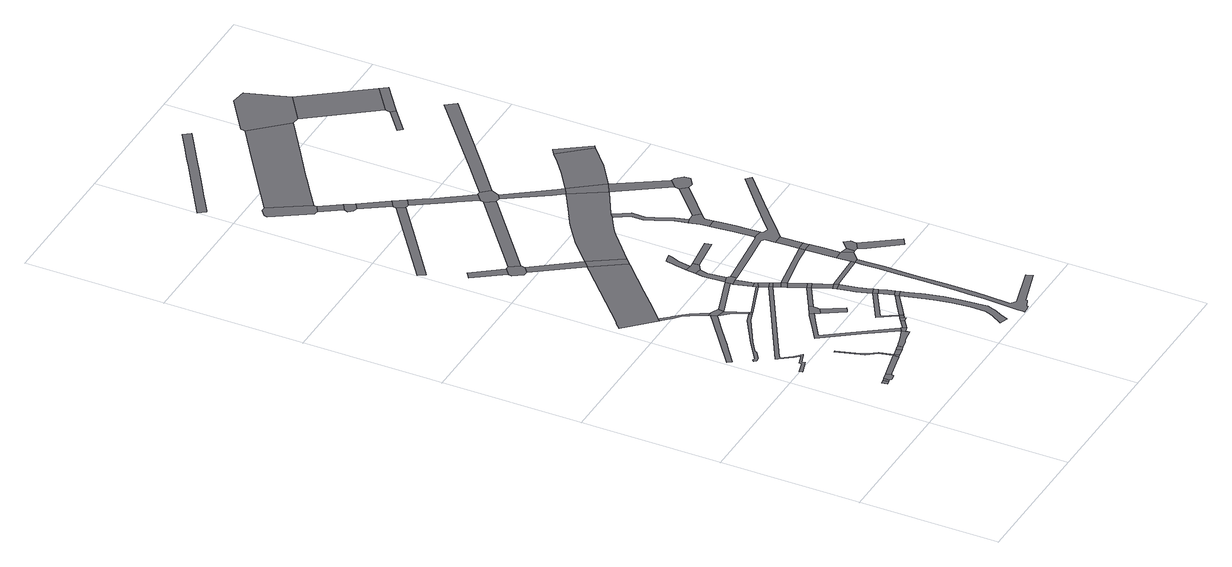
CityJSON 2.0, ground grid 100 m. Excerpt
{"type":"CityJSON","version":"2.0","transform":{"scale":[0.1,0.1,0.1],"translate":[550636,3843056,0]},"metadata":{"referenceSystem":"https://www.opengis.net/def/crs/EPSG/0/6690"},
"CityObjects":{
"road1":{"type":"Road","geometry":[{"type":"MultiSurface","lod":"1","boundaries":[[[0,1,2,3]]]}]},
"road2":{"type":"Road","attributes":{"RoadStructureAttribute.sectionType":"1"},"geometry":[{"type":"MultiSurface","lod":"1","boundaries":[[[4,0,3,5]]]}]},
"road3":{"type":"Road","geometry":[{"type":"MultiSurface","lod":"1","boundaries":[[[6,4,5,7,8,9,10,11,12]]]}]},
"road4":{"type":"Road","attributes":{"RoadStructureAttribute.sectionType":"1"},"geometry":[{"type":"MultiSurface","lod":"1","boundaries":[[[13,6,12,14,15,16,17]]]}]},
"road5":{"type":"Road","attributes":{"RoadStructureAttribute.sectionType":"1"},"geometry":[{"type":"MultiSurface","lod":"1","boundaries":[[[18,19,20,21,22,23,24,25,26,27,28,29,30]]]}]},
"road6":{"type":"Road","attributes":{"RoadStructureAttribute.sectionType":"1"},"geometry":[{"type":"MultiSurface","lod":"1","boundaries":[[[31,32,33,34,35,36,37,38,39,40,41,42,13,43]]]}]},
"road7":{"type":"Road","geometry":[{"type":"MultiSurface","lod":"1","boundaries":[[[43,13,17,44]]]}]},
"road8":{"type":"Road","attributes":{"RoadStructureAttribute.sectionType":"1"},"geometry":[{"type":"MultiSurface","lod":"1","boundaries":[[[45,46,47,48,49,50,51,52,53,54,55,56,57]]]}]},
"road9":{"type":"Road","attributes":{"RoadStructureAttribute.sectionType":"1"},"geometry":[{"type":"MultiSurface","lod":"1","boundaries":[[[58,43,44,59]]]}]},
"road10":{"type":"Road","geometry":[{"type":"MultiSurface","lod":"1","boundaries":[[[60,61,62,58,59,63,64]]]}]},
"road11":{"type":"Road","attributes":{"RoadStructureAttribute.sectionType":"1"},"geometry":[{"type":"MultiSurface","lod":"1","boundaries":[[[65,66,67,68,69,70,71,72,73,74,75,76,77,78,79,80,81,82,83]]]}]},
"road12":{"type":"Road","attributes":{"RoadStructureAttribute.sectionType":"1"},"geometry":[{"type":"MultiSurface","lod":"1","boundaries":[[[84,85,86,87,60,64,88,89,90]]]}]},
"road13":{"type":"Road","attributes":{"RoadStructureAttribute.sectionType":"1"},"geometry":[{"type":"MultiSurface","lod":"1","boundaries":[[[91,92,93,94,95,96,97,98,99,100,101,102,103]]]}]},
"road14":{"type":"Road","attributes":{"RoadStructureAttribute.sectionType":"1"},"geometry":[{"type":"MultiSurface","lod":"1","boundaries":[[[104,105,106,107,108,84,109,110,111,112]]]}]},
"road15":{"type":"Road","geometry":[{"type":"MultiSurface","lod":"1","boundaries":[[[102,18,30,113,114,115,116,103]]]}]},
"road16":{"type":"Road","attributes":{"RoadStructureAttribute.sectionType":"1"},"geometry":[{"type":"MultiSurface","lod":"1","boundaries":[[[30,117,118,119,120,121,113]]]}]},
"road17":{"type":"Road","geometry":[{"type":"MultiSurface","lod":"1","boundaries":[[[109,84,90,122,123,124]]]}]},
"road18":{"type":"Road","geometry":[{"type":"MultiSurface","lod":"1","boundaries":[[[125,121,120,119,45,57,126,127,128]]]}]},
"road19":{"type":"Road","attributes":{"RoadStructureAttribute.sectionType":"1"},"geometry":[{"type":"MultiSurface","lod":"1","boundaries":[[[129,124,123,130,131]]]}]},
"road20":{"type":"Road","attributes":{"function":"2","RoadStructureAttribute.sectionType":"1"},"geometry":[{"type":"MultiSurface","lod":"1","boundaries":[[[132,133,134,135,136,97,96,137,138,139,140,141]]]}]},
"road21":{"type":"Road","geometry":[{"type":"MultiSurface","lod":"1","boundaries":[[[142,104,112,143,144,145,146,147,148]]]}]},
"road22":{"type":"Road","geometry":[{"type":"MultiSurface","lod":"1","boundaries":[[[149,129,131,150,151]]]}]},
"road23":{"type":"Road","geometry":[{"type":"MultiSurface","lod":"1","boundaries":[[[152,153,154,145,144]]]}]},
"road24":{"type":"Road","attributes":{"RoadStructureAttribute.sectionType":"1"},"geometry":[{"type":"MultiSurface","lod":"1","boundaries":[[[155,156,149,151,157,158]]]}]},
"road25":{"type":"Road","geometry":[{"type":"MultiSurface","lod":"1","boundaries":[[[159,155,158,160]]]}]},
"road26":{"type":"Road","attributes":{"RoadStructureAttribute.sectionType":"1"},"geometry":[{"type":"MultiSurface","lod":"1","boundaries":[[[161,162,163,164]]]}]},
"road27":{"type":"Road","attributes":{"RoadStructureAttribute.sectionType":"1"},"geometry":[{"type":"MultiSurface","lod":"1","boundaries":[[[165,114,113,166]]]}]},
"road28":{"type":"Road","attributes":{"RoadStructureAttribute.sectionType":"1"},"geometry":[{"type":"MultiSurface","lod":"1","boundaries":[[[167,128,127,168]]]}]},
"road29":{"type":"Road","attributes":{"RoadStructureAttribute.sectionType":"1"},"geometry":[{"type":"MultiSurface","lod":"1","boundaries":[[[169,170,155,159,171,172]]]}]},
"road30":{"type":"Road","geometry":[{"type":"MultiSurface","lod":"1","boundaries":[[[164,163,173,174,175,176,177,178,179]]]}]},
"road31":{"type":"Road","attributes":{"RoadStructureAttribute.sectionType":"1"},"geometry":[{"type":"MultiSurface","lod":"1","boundaries":[[[180,142,148,181]]]}]},
"road32":{"type":"Road","attributes":{"RoadStructureAttribute.sectionType":"1"},"geometry":[{"type":"MultiSurface","lod":"1","boundaries":[[[182,183,159,160,184,185,186]]]}]},
"road33":{"type":"Road","attributes":{"RoadStructureAttribute.sectionType":"1"},"geometry":[{"type":"MultiSurface","lod":"1","boundaries":[[[176,175,132,187]]]}]},
"road34":{"type":"Road","attributes":{"RoadStructureAttribute.sectionType":"1"},"geometry":[{"type":"MultiSurface","lod":"1","boundaries":[[[188,189,190,191]]]}]},
"road35":{"type":"Road","geometry":[{"type":"MultiSurface","lod":"1","boundaries":[[[191,190,192,167,168,193]]]}]},
"road36":{"type":"Road","attributes":{"RoadStructureAttribute.sectionType":"1"},"geometry":[{"type":"MultiSurface","lod":"1","boundaries":[[[194,195,196,197,198,199,200,201,202,203,204,205,206,207,208,209,186,210,211,212,213,214,215,216,217,218]]]}]},
"road37":{"type":"Road","attributes":{"RoadStructureAttribute.sectionType":"1"},"geometry":[{"type":"MultiSurface","lod":"1","boundaries":[[[193,168,219,220,65,221]]]}]},
"road38":{"type":"Road","geometry":[{"type":"MultiSurface","lod":"1","boundaries":[[[221,65,83,222]]]}]},
"road39":{"type":"Road","attributes":{"RoadStructureAttribute.sectionType":"1"},"geometry":[{"type":"MultiSurface","lod":"1","boundaries":[[[222,83,223,224,225,226]]]}]},
"road40":{"type":"Road","geometry":[{"type":"MultiSurface","lod":"1","boundaries":[[[227,228,165,166,229,189,188,230,231]]]}]},
"road41":{"type":"Road","geometry":[{"type":"MultiSurface","lod":"1","boundaries":[[[232,226,225,233,234]]]}]},
"road42":{"type":"Road","attributes":{"RoadStructureAttribute.sectionType":"1"},"geometry":[{"type":"MultiSurface","lod":"1","boundaries":[[[234,233,235,236,180,237]]]}]},
"road43":{"type":"Road","attributes":{"RoadStructureAttribute.sectionType":"1"},"geometry":[{"type":"MultiSurface","lod":"1","boundaries":[[[238,239,228,227,240,241]]]}]},
"road44":{"type":"Road","geometry":[{"type":"MultiSurface","lod":"1","boundaries":[[[237,180,181,242]]]}]},
"road45":{"type":"Road","geometry":[{"type":"MultiSurface","lod":"1","boundaries":[[[243,169,172,244,245]]]}]},
"road46":{"type":"Road","attributes":{"RoadStructureAttribute.sectionType":"1"},"geometry":[{"type":"MultiSurface","lod":"1","boundaries":[[[242,181,246,247,248,249,250]]]}]},
"road47":{"type":"Road","geometry":[{"type":"MultiSurface","lod":"1","boundaries":[[[251,252,182,186,209]]]}]},
"road48":{"type":"Road","attributes":{"RoadStructureAttribute.sectionType":"1"},"geometry":[{"type":"MultiSurface","lod":"1","boundaries":[[[253,245,244,254,252,251]]]}]},
"road49":{"type":"Road","attributes":{"RoadStructureAttribute.sectionType":"1"},"geometry":[{"type":"MultiSurface","lod":"1","boundaries":[[[255,256,257,258,259,260,261,262,169,243]]]}]},
"road50":{"type":"Road","geometry":[{"type":"MultiSurface","lod":"1","boundaries":[[[263,250,249,259,258,264,265]]]}]},
"road51":{"type":"Road","geometry":[{"type":"MultiSurface","lod":"1","boundaries":[[[187,132,141,266,267]]]}]},
"road52":{"type":"Road","attributes":{"RoadStructureAttribute.sectionType":"1"},"geometry":[{"type":"MultiSurface","lod":"1","boundaries":[[[268,269,270,271,272]]]}]},
"road53":{"type":"Road","geometry":[{"type":"MultiSurface","lod":"1","boundaries":[[[273,238,241,274,275,276]]]}]},
"road54":{"type":"Road","geometry":[{"type":"MultiSurface","lod":"1","boundaries":[[[277,278,279,280,281,282,283,284,285,286,287,288,289,290,273,276]]]}]},
"road55":{"type":"Road","attributes":{"RoadStructureAttribute.sectionType":"1"},"geometry":[{"type":"MultiSurface","lod":"1","boundaries":[[[291,263,265,292]]]}]},
"road56":{"type":"Road","attributes":{"RoadStructureAttribute.sectionType":"1"},"geometry":[{"type":"MultiSurface","lod":"1","boundaries":[[[293,294,295,232,234,296,297,298,299,300]]]}]},
"road57":{"type":"Road","attributes":{"RoadStructureAttribute.sectionType":"1"},"geometry":[{"type":"MultiSurface","lod":"1","boundaries":[[[301,179,178,302,303]]]}]},
"road58":{"type":"Road","attributes":{"RoadStructureAttribute.sectionType":"1"},"geometry":[{"type":"MultiSurface","lod":"1","boundaries":[[[304,305,275,274]]]}]},
"road59":{"type":"Road","geometry":[{"type":"MultiSurface","lod":"1","boundaries":[[[306,307,308,309,310,311,312,313,314,315,316,317,318]]]}]},
"road60":{"type":"Road","attributes":{"RoadStructureAttribute.sectionType":"1"},"geometry":[{"type":"MultiSurface","lod":"1","boundaries":[[[319,320,321,322,323,324,325,326,327,328,292,329,330,331,332,333,334,335,336,337,338,339,340,341,342,343,344,345,346,347,348]]]}]},
"road61":{"type":"Road","attributes":{"RoadStructureAttribute.sectionType":"1"},"geometry":[{"type":"MultiSurface","lod":"1","boundaries":[[[314,313,349,350]]]}]},
"road62":{"type":"Road","geometry":[{"type":"MultiSurface","lod":"1","boundaries":[[[350,349,351,352,353,354]]]}]},
"road63":{"type":"Road","geometry":[{"type":"MultiSurface","lod":"1","boundaries":[[[355,356,291,292,328,357]]]}]},
"road64":{"type":"Road","attributes":{"RoadStructureAttribute.sectionType":"1"},"geometry":[{"type":"MultiSurface","lod":"1","boundaries":[[[358,359,360,356,355]]]}]},
"road65":{"type":"Road","attributes":{"RoadStructureAttribute.sectionType":"1"},"geometry":[{"type":"MultiSurface","lod":"1","boundaries":[[[354,353,361,362]]]}]},
"road66":{"type":"Road","attributes":{"RoadStructureAttribute.sectionType":"1"},"geometry":[{"type":"MultiSurface","lod":"1","boundaries":[[[355,357,363,364]]]}]},
"road67":{"type":"Road","geometry":[{"type":"MultiSurface","lod":"1","boundaries":[[[365,366,367,368,369,370,371,372,373,187,267,374,375,376,377,378,379,380,381,382]]]}]},
"road68":{"type":"Road","geometry":[{"type":"MultiSurface","lod":"1","boundaries":[[[383,384,293,300,360,359]]]}]},
"road69":{"type":"Road","geometry":[{"type":"MultiSurface","lod":"1","boundaries":[[[385,386,387,388,389,293,384]]]}]},
"road70":{"type":"Road","geometry":[{"type":"MultiSurface","lod":"1","boundaries":[[[362,361,268,272,390,391,392,393]]]}]},
"road71":{"type":"Road","geometry":[{"type":"MultiSurface","lod":"1","boundaries":[[[394,364,363,395,396,397]]]}]},
"road72":{"type":"Road","attributes":{"RoadStructureAttribute.sectionType":"1"},"geometry":[{"type":"MultiSurface","lod":"1","boundaries":[[[398,399,400,401,393,392,402,403,404,405]]]}]},
"road73":{"type":"Road","attributes":{"RoadStructureAttribute.sectionType":"1"},"geometry":[{"type":"MultiSurface","lod":"1","boundaries":[[[396,395,406,407,408]]]}]},
"road74":{"type":"Road","attributes":{"RoadStructureAttribute.sectionType":"1"},"geometry":[{"type":"MultiSurface","lod":"1","boundaries":[[[409,410,411,412,413,414,415,416,417,418,419]]]}]},
"road75":{"type":"Road","attributes":{"RoadStructureAttribute.sectionType":"1"},"geometry":[{"type":"MultiSurface","lod":"1","boundaries":[[[420,421,422,423,424,425,426,427,428,429,430,431,432,433,434,435,436]]]}]},
"road76":{"type":"Road","attributes":{"RoadStructureAttribute.sectionType":"1"},"geometry":[{"type":"MultiSurface","lod":"1","boundaries":[[[437,438,439,440,441,442,419,418,443,231,230,444,445,446,447,387,386,448,449,450,451]]]}]},
"road77":{"type":"Road","attributes":{"RoadStructureAttribute.sectionType":"1"},"geometry":[{"type":"MultiSurface","lod":"1","boundaries":[[[452,453,454,455,456,380,379,457,458,459,460,461,462,463,464,465,466]]]}]},
"road78":{"type":"Road","geometry":[{"type":"MultiSurface","lod":"1","boundaries":[[[466,465,464,467,468,413,412,469,470,471,472,473,474]]]}]},
"road79":{"type":"Road","geometry":[{"type":"MultiSurface","lod":"1","boundaries":[[[405,404,475,476,301,303,477,478,479,480,481]]]}]},
"road80":{"type":"Road","attributes":{"RoadStructureAttribute.sectionType":"1"},"geometry":[{"type":"MultiSurface","lod":"1","boundaries":[[[482,479,478,483,365,484]]]}]},
"road81":{"type":"Road","geometry":[{"type":"MultiSurface","lod":"1","boundaries":[[[485,486,487,488,489,318,317,490,491,492,493,494]]]}]},
"road82":{"type":"Road","attributes":{"RoadStructureAttribute.sectionType":"1"},"geometry":[{"type":"MultiSurface","lod":"1","boundaries":[[[495,496,474,473,497,498]]]}]},
"road83":{"type":"Road","geometry":[{"type":"MultiSurface","lod":"1","boundaries":[[[484,365,382,499]]]}]},
"road84":{"type":"Road","attributes":{"RoadStructureAttribute.sectionType":"1"},"geometry":[{"type":"MultiSurface","lod":"1","boundaries":[[[499,382,500,501]]]}]},
"road85":{"type":"Road","geometry":[{"type":"MultiSurface","lod":"1","boundaries":[[[501,500,495,498,502,503,504,505]]]}]},
"road86":{"type":"Road","attributes":{"function":"2","RoadStructureAttribute.sectionType":"1"},"geometry":[{"type":"MultiSurface","lod":"1","boundaries":[[[506,507,508,509,484,499,510,511]]]}]},
"road87":{"type":"Road","attributes":{"RoadStructureAttribute.sectionType":"1"},"geometry":[{"type":"MultiSurface","lod":"1","boundaries":[[[512,513,514,481,480,515,516]]]}]},
"road88":{"type":"Road","geometry":[{"type":"MultiSurface","lod":"1","boundaries":[[[517,518,506,511,519]]]}]},
"road89":{"type":"Road","geometry":[{"type":"MultiSurface","lod":"1","boundaries":[[[520,521,485,494,522,523,524]]]}]},
"road90":{"type":"Road","attributes":{"RoadStructureAttribute.sectionType":"1"},"geometry":[{"type":"MultiSurface","lod":"1","boundaries":[[[525,526,527,528]]]}]},
"road91":{"type":"Road","attributes":{"function":"2","RoadStructureAttribute.sectionType":"1"},"geometry":[{"type":"MultiSurface","lod":"1","boundaries":[[[523,522,529,530]]]}]},
"road92":{"type":"Road","geometry":[{"type":"MultiSurface","lod":"1","boundaries":[[[530,529,525,528,531,532]]]}]}
},
"vertices":[
[298,479,0],[268,472,0],[277,434,0],[306,441,0],
[319,484,0],[319,444,0],
[371,496,0],[328,437,0],[332,434,0],[374,441,0],[374,445,0],[380,456,0],[382,460,0],
[577,544,0],[391,462,0],[510,490,0],[570,504,0],[579,506,0],
[453,1795,0],[451,1793,0],[399,1753,0],[28,1467,0],[49,1439,0],[197,1547,0],[208,1555,0],[214,1560,0],[340,1659,0],[412,1713,0],[414,1715,0],[446,1739,0],[469,1755,0],
[567,644,0],[529,696,0],[514,724,0],[504,748,0],[457,905,0],[450,904,0],[442,902,0],[481,773,0],[494,736,0],[504,711,0],[519,686,0],[555,639,0],[592,547,0],
[599,510,0],
[576,1582,0],[510,1562,0],[290,1428,0],[143,1325,0],[130,1330,0],[116,1319,0],[128,1302,0],[157,1306,0],[215,1346,0],[222,1365,0],[308,1422,0],[519,1541,0],[582,1563,0],
[648,560,0],[657,522,0],
[683,568,0],[670,565,0],[668,565,0],[661,523,0],[691,534,0],
[906,1604,0],[204,1208,0],[211,1189,0],[273,1106,0],[300,1078,0],[306,1072,0],[231,1048,0],[228,1028,0],[145,1005,0],[151,982,0],[251,1016,0],[243,1036,0],[316,1062,0],[327,1067,0],[282,1114,0],[229,1184,0],[234,1188,0],[232,1193,0],[918,1582,0],
[847,622,0],[793,599,0],[736,581,0],[707,574,0],[744,544,0],[765,554,0],[863,570,0],
[407,1922,0],[379,1962,0],[334,2011,0],[326,2019,0],[279,2071,0],[270,2081,0],[250,2061,0],[260,2052,0],[318,1996,0],[357,1959,0],[387,1915,0],[448,1810,0],[481,1808,0],
[754,1238,0],[741,1231,0],[605,1139,0],[523,1084,0],[700,838,0],[873,640,0],[563,1076,0],[704,1170,0],[770,1210,0],
[529,1741,0],[538,1779,0],[534,1781,0],[492,1802,0],
[484,1738,0],[537,1679,0],[578,1582,0],[591,1588,0],[593,1588,0],
[860,597,0],[892,605,0],[880,630,0],
[597,1578,0],[597,1569,0],[598,1566,0],[601,1578,0],
[947,676,0],[959,654,0],[961,656,0],
[588,2750,0],[556,2720,0],[106,2299,0],[103,2299,0],[58,2257,0],[406,2212,0],[504,2303,0],[607,2402,0],[725,2512,0],[738,2523,0],
[824,1278,0],[772,1207,0],[791,1176,0],[831,1200,0],[836,1231,0],[838,1246,0],[839,1252,0],
[974,696,0],[991,659,0],[990,673,0],
[881,1028,0],[903,1041,0],[920,1052,0],
[994,710,0],[988,706,0],[996,677,0],[1009,686,0],
[1003,716,0],[1019,692,0],
[181,3411,0],[133,3376,0],[285,3166,0],[331,3206,0],
[825,1879,0],[831,1846,0],
[873,1678,0],[878,1668,0],
[1140,975,0],[908,837,0],[935,820,0],[1154,949,0],
[279,3139,0],[326,3073,0],[355,3070,0],[403,3106,0],[402,3107,0],[405,3137,0],[359,3203,0],
[1008,1384,0],[1021,1358,0],
[1185,837,0],[1087,772,0],[1032,701,0],[1082,735,0],[1194,810,0],
[632,2790,0],
[880,1832,0],[831,1822,0],[867,1700,0],[906,1711,0],
[871,1684,0],[918,1690,0],
[1285,101,0],[1299,138,0],[1320,178,0],[1346,251,0],[1343,287,0],[1337,344,0],[1332,390,0],[1328,435,0],[1322,488,0],[1315,554,0],[1303,604,0],[1288,670,0],[1280,699,0],[1267,741,0],[1248,805,0],[1241,825,0],[1196,804,0],[1241,640,0],[1256,569,0],[1274,471,0],[1286,343,0],[1286,235,0],[1266,179,0],[1213,94,0],[1275,74,0],
[906,1607,0],[907,1605,0],[950,1625,0],
[961,1603,0],
[918,1581,0],[921,1575,0],[939,1537,0],[983,1557,0],
[881,1893,0],[830,1881,0],[831,1842,0],[906,1834,0],[902,1875,0],
[989,1558,0],[956,1499,0],[1001,1520,0],
[973,1463,0],[1009,1384,0],[1052,1403,0],
[830,2093,0],[821,2036,0],[867,2027,0],[878,2085,0],
[1064,1376,0],
[1188,990,0],[1156,945,0],[1196,965,0],
[1021,1357,0],[1022,1355,0],[1023,1353,0],[1075,1228,0],[1120,1247,0],
[1230,859,0],[1191,842,0],
[1215,909,0],[1156,944,0],
[1181,1010,0],[1164,1062,0],[1161,1075,0],[1134,1214,0],[1085,1204,0],[1102,1115,0],[1105,1099,0],[1110,1079,0],
[1125,1247,0],[1133,1217,0],[1132,1220,0],
[740,2525,0],[780,2563,0],
[626,4142,0],[10,3684,0],[44,3634,0],[397,3896,0],[660,4092,0],
[843,2165,0],[930,2117,0],[924,2162,0],[890,2157,0],
[891,2169,0],[906,2253,0],[927,2307,0],[932,2323,0],[938,2339,0],[885,2328,0],[874,2326,0],[869,2312,0],[868,2309,0],[868,2307,0],[865,2294,0],[861,2273,0],[857,2249,0],[849,2201,0],
[1400,1260,0],[1401,1232,0],
[1383,1625,0],[1380,1625,0],[1302,1611,0],[1178,1552,0],[1260,1566,0],[1308,1572,0],[1362,1579,0],[1381,1581,0],
[936,3669,0],[970,3593,0],[982,3603,0],
[1170,2148,0],[1162,2192,0],
[238,4902,0],[231,4902,0],[220,4902,0],[172,4866,0],[167,4839,0],[332,4581,0],[344,4580,0],[362,4578,0],[414,4607,0],[416,4623,0],[416,4624,0],[416,4632,0],[250,4902,0],
[1475,106,0],[1436,133,0],[1448,316,0],[1448,385,0],[1447,597,0],[1446,771,0],[1446,924,0],[1445,1042,0],[1442,1142,0],[1438,1237,0],[1401,1229,0],[1403,1184,0],[1407,1071,0],[1407,1059,0],[1407,945,0],[1409,760,0],[1411,507,0],[1411,415,0],[1412,312,0],[1402,180,0],[1393,56,0],[1394,28,0],[1395,9,0],[1433,11,0],[1461,16,0],[1461,28,0],[1515,51,0],[1515,61,0],[1783,144,0],[1769,191,0],
[458,4432,0],[509,4466,0],
[450,4404,0],[476,4373,0],[504,4364,0],[554,4397,0],
[1460,1366,0],[1395,1363,0],[1500,1291,0],
[1456,1483,0],[1451,1585,0],[1385,1581,0],
[631,4170,0],[683,4205,0],
[1515,1291,0],[1515,1351,0],
[1258,3239,0],[1251,3235,0],[1040,3107,0],[1038,3108,0],[1034,3105,0],[1030,3102,0],[982,3073,0],[941,3046,0],[787,2932,0],[875,2646,0],[991,2746,0],[1023,2773,0],[1103,2824,0],[1146,2850,0],[1155,2856,0],[1187,2881,0],[1394,2997,0],[1402,3002,0],
[1450,1605,0],[1449,1628,0],
[1444,1768,0],[1443,1792,0],[1375,1789,0],[1376,1759,0],[1379,1703,0],
[673,4089,0],[675,4089,0],[688,4086,0],[739,4120,0],
[1571,1402,0],[1548,1291,0],[1600,1324,0],[1605,1364,0],
[942,3819,0],[894,3884,0],[837,3971,0],[794,4037,0],[844,3851,0],[860,3826,0],[944,3699,0],[997,3743,0],
[1576,1237,0],[1725,1036,0],[1780,1071,0],
[1431,2014,0],[1424,2110,0],[1414,2219,0],[1411,2255,0],[1345,2250,0],[1352,2173,0],[1357,2106,0],[1360,2076,0],[1372,1937,0],[1370,1937,0],[1435,1932,0],
[753,5744,0],[608,5651,0],[548,5612,0],[499,5580,0],[468,5560,0],[308,5457,0],[257,5424,0],[6,5263,0],[41,5211,0],[53,5219,0],[173,5296,0],[192,5308,0],[297,5376,0],[426,5459,0],[540,5533,0],[691,5630,0],[787,5692,0],
[1923,2285,0],[1709,2099,0],[1525,1940,0],[1481,1901,0],[1477,1898,0],[1436,1911,0],[1357,1927,0],[1175,1862,0],[1347,1882,0],[1372,1862,0],[1372,1858,0],[1528,1868,0],[1568,1903,0],[1735,2051,0],[1961,2253,0],
[1331,2495,0],[1276,2613,0],[1254,2670,0],[1258,2766,0],[1194,2869,0],[1158,2851,0],[1159,2851,0],[1160,2849,0],[1221,2751,0],[1219,2664,0],[1244,2595,0],[1297,2476,0],[1319,2392,0],[1329,2395,0],[1355,2402,0],
[1339,2311,0],[1342,2296,0],[1407,2303,0],[1407,2317,0],[1411,2325,0],[1420,2335,0],[1445,2357,0],[1404,2402,0],
[939,3670,0],[938,3669,0],[986,3602,0],[1012,3597,0],[1050,3623,0],[1077,3681,0],[1023,3740,0],
[1278,3310,0],[1203,3310,0],[1310,3272,0],
[965,5399,0],[709,5222,0],[486,5067,0],[381,4994,0],[366,4983,0],[534,4714,0],[658,4801,0],[686,4822,0],[892,4964,0],[1187,5164,0],
[1635,2612,0],[1496,2485,0],[1526,2431,0],[1675,2567,0],
[1478,3047,0],
[1639,2649,0],[1694,2700,0],
[1715,2560,0],[1772,2601,0],[1769,2643,0],[1724,2690,0],
[1626,3510,0],[1560,3452,0],[1459,3372,0],[1352,3297,0],[1647,3164,0],[1805,3303,0],
[1802,4385,0],[1252,3928,0],[1137,3834,0],[1315,3873,0],[1853,4316,0],
[1666,3537,0],[1643,3525,0],[1823,3316,0],
[1234,5615,0],[972,5434,0],[1240,5160,0],[1443,5299,0],[1341,5600,0],
[1577,4661,0],[1412,4528,0],[1434,4498,0],[1600,4632,0],
[1582,4701,0],[1778,4845,0],
[1615,4643,0],[1817,4793,0]
]}
